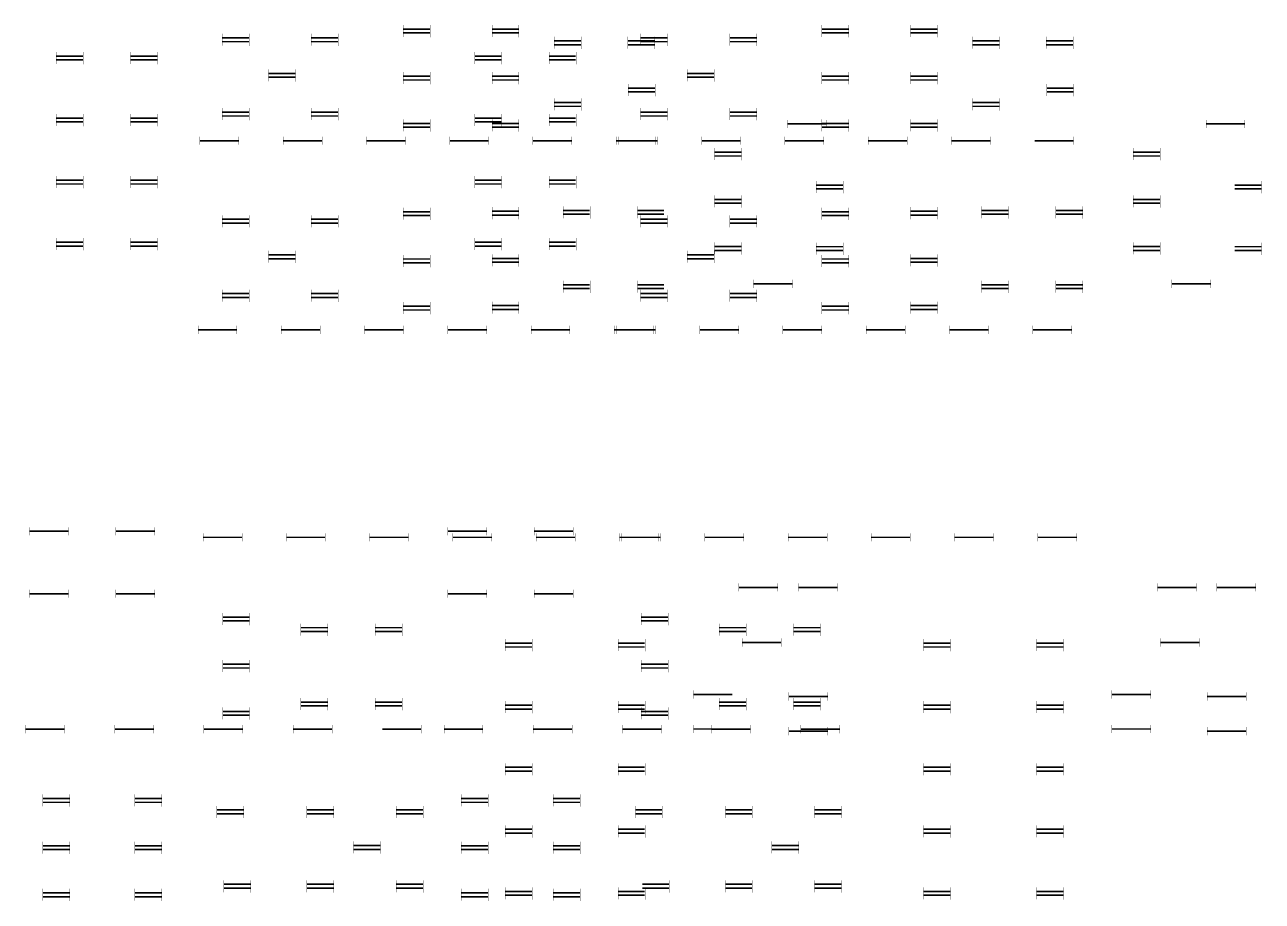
# Model space of a CAD drawing. Header units: inches. Extents: x -106504901 to 86801075, y -86378143 to 86869072.
# Drawn here: x -86443630 to -86402007, y 1425461 to 1454935 of the extents above; entities that cross this region are included whole.
import ezdxf

# ---------------------------------------------------------------- set-up
doc = ezdxf.new("R2010")
doc.units = ezdxf.units.IN
doc.header["$MEASUREMENT"] = 0
for name, color, linetype in [('area', 3, 'Continuous'), ('FITTING', 40, 'Continuous'), ('lamb(new)', 5, 'Continuous')]:
    doc.layers.add(name, color=color, linetype=linetype)

# ---------------------------------------------------------------- blocks, each defined once
blk = doc.blocks.new('YBC 236')
at = {"layer": 'FITTING', "color": 3}
for points, const_width in [([(0, 0), (0, -275)], 10.9), ([(906, 0), (906, -285)], 10.9), ([(0, -138), (900, -138)], 54.6), ([(0, -266), (900, -266)], 54.6), ([(0, -129), (0, -404)], 10.9), ([(906, -139), (906, -414)], 10.9)]:
    blk.add_lwpolyline(points, dxfattribs=dict(at, const_width=const_width))
blk = doc.blocks.new('*U117')
at = {"layer": 'lamb(new)'}
blk.add_blockref('YBC 236', (-86613261, 1194413, -4), dxfattribs=at)
blk = doc.blocks.new('*U118')
at = {"layer": 'lamb(new)', "color": 0, "linetype": 'ByBlock', "lineweight": -2, "transparency": 16777216}
for p in [(0, 0), (2500, 0), (0, -2086), (2500, -2086), (0, -4172), (2500, -4172), (0, -6258), (2500, -6258)]:
    blk.add_blockref('*U117', p, dxfattribs=at)
blk = doc.blocks.new('YBC 136')
at = {"layer": 'FITTING', "color": 3}
for points, const_width in [([(-655, 0), (655, 0)], 54.6), ([(-655, 138), (-655, -138)], 10.9), ([(655, 138), (655, -138)], 10.9)]:
    blk.add_lwpolyline(points, dxfattribs=dict(at, const_width=const_width))
blk = doc.blocks.new('*U121')
at = {"layer": 'lamb(new)'}
blk.add_blockref('YBC 136', (-86613246, 1195205, -4), dxfattribs=at)
blk = doc.blocks.new('*U122')
at = {"layer": 'lamb(new)', "color": 0, "linetype": 'ByBlock', "lineweight": -2, "transparency": 16777216}
for p in [(0, 0), (2800, 0), (5600, 0), (8400, 0), (11200, 0), (14000, 0)]:
    blk.add_blockref('*U121', p, dxfattribs=at)
blk = doc.blocks.new('*U95')
at = {"layer": 'lamb(new)'}
blk.add_blockref('YBC 136', (-86613246, 1195205, -4), dxfattribs=at)
blk = doc.blocks.new('*U96')
at = {"layer": 'lamb(new)', "color": 0, "linetype": 'ByBlock', "lineweight": -2, "transparency": 16777216}
for p in [(0, 0), (2800, 0), (5600, 0), (8400, 0), (11200, 0), (14000, 0)]:
    blk.add_blockref('*U95', p, dxfattribs=at)
blk = doc.blocks.new('*U97')
at = {"layer": 'lamb(new)'}
blk.add_blockref('YBC 236', (-86613261, 1194413, -4), dxfattribs=at)
blk = doc.blocks.new('*U98')
at = {"layer": 'lamb(new)', "color": 0, "linetype": 'ByBlock', "lineweight": -2, "transparency": 16777216}
for p in [(0, 0), (3000, 0), (0, -2500), (3000, -2500)]:
    blk.add_blockref('*U97', p, dxfattribs=at)
blk = doc.blocks.new('*U99')
at = {"layer": 'lamb(new)'}
blk.add_blockref('YBC 236', (-86613261, 1194413, -4), dxfattribs=at)
blk = doc.blocks.new('*U100')
at = {"layer": 'lamb(new)', "color": 0, "linetype": 'ByBlock', "lineweight": -2, "transparency": 16777216}
for p in [(0, 0), (0, -1586), (0, -3173)]:
    blk.add_blockref('*U99', p, dxfattribs=at)
blk = doc.blocks.new('*U101')
at = {"layer": 'lamb(new)'}
blk.add_blockref('YBC 236', (-86613261, 1194413, -4), dxfattribs=at)
blk = doc.blocks.new('*U102')
at = {"layer": 'lamb(new)', "color": 0, "linetype": 'ByBlock', "lineweight": -2, "transparency": 16777216}
for p in [(0, 0), (0, -1586), (0, -3173)]:
    blk.add_blockref('*U101', p, dxfattribs=at)
blk = doc.blocks.new('*U103')
at = {"layer": 'lamb(new)'}
blk.add_blockref('YBC 236', (-86613261, 1194413, -4), dxfattribs=at)
blk = doc.blocks.new('*U104')
at = {"layer": 'lamb(new)', "color": 0, "linetype": 'ByBlock', "lineweight": -2, "transparency": 16777216}
for p in [(0, 0), (3000, 0), (0, -2500), (3000, -2500)]:
    blk.add_blockref('*U103', p, dxfattribs=at)
blk = doc.blocks.new('*U105')
at = {"layer": 'lamb(new)'}
blk.add_blockref('YBC 236', (-86613261, 1194413, -4), dxfattribs=at)
blk = doc.blocks.new('*U106')
at = {"layer": 'lamb(new)', "color": 0, "linetype": 'ByBlock', "lineweight": -2, "transparency": 16777216}
for p in [(0, 0), (0, -1586), (0, -3173)]:
    blk.add_blockref('*U105', p, dxfattribs=at)
blk = doc.blocks.new('*U107')
at = {"layer": 'lamb(new)'}
blk.add_blockref('YBC 236', (-86613261, 1194413, -4), dxfattribs=at)
blk = doc.blocks.new('*U108')
at = {"layer": 'lamb(new)', "color": 0, "linetype": 'ByBlock', "lineweight": -2, "transparency": 16777216}
for p in [(0, 0), (0, -1586), (0, -3173)]:
    blk.add_blockref('*U107', p, dxfattribs=at)
blk = doc.blocks.new('*U109')
at = {"layer": 'lamb(new)'}
blk.add_blockref('YBC 236', (-86613261, 1194413, -4), dxfattribs=at)
blk = doc.blocks.new('*U110')
at = {"layer": 'lamb(new)', "color": 0, "linetype": 'ByBlock', "lineweight": -2, "transparency": 16777216}
for p in [(0, 0), (2500, 0), (0, -2500), (2500, -2500)]:
    blk.add_blockref('*U109', p, dxfattribs=at)
blk = doc.blocks.new('*U111')
at = {"layer": 'lamb(new)'}
blk.add_blockref('YBC 236', (-86613261, 1194413, -4), dxfattribs=at)
blk = doc.blocks.new('*U112')
at = {"layer": 'lamb(new)', "color": 0, "linetype": 'ByBlock', "lineweight": -2, "transparency": 16777216}
for p in [(0, 0), (0, -1586), (0, -3173)]:
    blk.add_blockref('*U111', p, dxfattribs=at)
blk = doc.blocks.new('*U115')
at = {"layer": 'lamb(new)', "rotation": 90}
blk.add_blockref('YBC 136', (-1195205, -86613246, -4), dxfattribs=at)
blk = doc.blocks.new('*U116')
at = {"layer": 'lamb(new)', "color": 0, "linetype": 'ByBlock', "lineweight": -2, "transparency": 16777216}
for p in [(0, 2900), (2100, 2900), (0, 0), (2100, 0)]:
    blk.add_blockref('*U115', p, dxfattribs=at)
blk = doc.blocks.new('*U79')
at = {"layer": 'lamb(new)'}
blk.add_blockref('YBC 136', (-86613246, 1195205, -4), dxfattribs=at)
blk = doc.blocks.new('*U80')
at = {"layer": 'lamb(new)', "color": 0, "linetype": 'ByBlock', "lineweight": -2, "transparency": 16777216}
for p in [(0, 0), (3000, 0), (6000, 0), (9000, 0), (12000, 0)]:
    blk.add_blockref('*U79', p, dxfattribs=at)
blk = doc.blocks.new('*U81')
at = {"layer": 'lamb(new)'}
blk.add_blockref('YBC 136', (-86613246, 1195205, -4), dxfattribs=at)
blk = doc.blocks.new('*U82')
at = {"layer": 'lamb(new)', "color": 0, "linetype": 'ByBlock', "lineweight": -2, "transparency": 16777216}
for p in [(0, 0), (2800, 0), (5600, 0), (8400, 0), (11200, 0), (14000, 0)]:
    blk.add_blockref('*U81', p, dxfattribs=at)
blk = doc.blocks.new('*U83')
at = {"layer": 'lamb(new)'}
blk.add_blockref('YBC 236', (-86613261, 1194413, -4), dxfattribs=at)
blk = doc.blocks.new('*U84')
at = {"layer": 'lamb(new)', "color": 0, "linetype": 'ByBlock', "lineweight": -2, "transparency": 16777216}
for p in [(0, 0), (0, -1586), (0, -3173)]:
    blk.add_blockref('*U83', p, dxfattribs=at)
blk = doc.blocks.new('*U85')
at = {"layer": 'lamb(new)'}
blk.add_blockref('YBC 236', (-86613261, 1194413, -4), dxfattribs=at)
blk = doc.blocks.new('*U86')
at = {"layer": 'lamb(new)', "color": 0, "linetype": 'ByBlock', "lineweight": -2, "transparency": 16777216}
for p in [(0, 0), (0, -1586), (0, -3173)]:
    blk.add_blockref('*U85', p, dxfattribs=at)
blk = doc.blocks.new('*U87')
at = {"layer": 'lamb(new)'}
blk.add_blockref('YBC 236', (-86613261, 1194413, -4), dxfattribs=at)
blk = doc.blocks.new('*U88')
at = {"layer": 'lamb(new)', "color": 0, "linetype": 'ByBlock', "lineweight": -2, "transparency": 16777216}
for p in [(0, 0), (0, -1586), (0, -3173)]:
    blk.add_blockref('*U87', p, dxfattribs=at)
blk = doc.blocks.new('*U89')
at = {"layer": 'lamb(new)'}
blk.add_blockref('YBC 236', (-86613261, 1194413, -4), dxfattribs=at)
blk = doc.blocks.new('*U90')
at = {"layer": 'lamb(new)', "color": 0, "linetype": 'ByBlock', "lineweight": -2, "transparency": 16777216}
for p in [(0, 0), (3000, 0), (0, -2500), (3000, -2500)]:
    blk.add_blockref('*U89', p, dxfattribs=at)
blk = doc.blocks.new('*U91')
at = {"layer": 'lamb(new)'}
blk.add_blockref('YBC 236', (-86613261, 1194413, -4), dxfattribs=at)
blk = doc.blocks.new('*U92')
at = {"layer": 'lamb(new)', "color": 0, "linetype": 'ByBlock', "lineweight": -2, "transparency": 16777216}
for p in [(0, 0), (2500, 0), (0, -2500), (2500, -2500)]:
    blk.add_blockref('*U91', p, dxfattribs=at)
blk = doc.blocks.new('*U93')
at = {"layer": 'lamb(new)'}
blk.add_blockref('YBC 236', (-86613261, 1194413, -4), dxfattribs=at)
blk = doc.blocks.new('*U94')
at = {"layer": 'lamb(new)', "color": 0, "linetype": 'ByBlock', "lineweight": -2, "transparency": 16777216}
for p in [(0, 0), (3800, 0), (0, -2086), (3800, -2086), (0, -4172), (3800, -4172), (0, -6258), (3800, -6258), (0, -8345), (3800, -8345)]:
    blk.add_blockref('*U93', p, dxfattribs=at)
blk = doc.blocks.new('*U75')
at = {"layer": 'lamb(new)'}
blk.add_blockref('YBC 136', (-86613246, 1195205, -5), dxfattribs=at)
blk = doc.blocks.new('*U76')
at = {"layer": 'area', "color": 0, "linetype": 'ByBlock', "lineweight": -2, "transparency": 16777216}
for p in [(0, 0), (2000, 0)]:
    blk.add_blockref('*U75', p, dxfattribs=at)
blk = doc.blocks.new('*U141')
at = {"layer": 'lamb(new)'}
blk.add_blockref('YBC 236', (-86613261, 1194413, -4), dxfattribs=at)
blk = doc.blocks.new('*U142')
at = {"layer": 'lamb(new)', "color": 0, "linetype": 'ByBlock', "lineweight": -2, "transparency": 16777216}
for p in [(0, 0), (2500, 0), (0, -2086), (2500, -2086), (0, -4172), (2500, -4172), (0, -6258), (2500, -6258)]:
    blk.add_blockref('*U141', p, dxfattribs=at)
blk = doc.blocks.new('*U145')
at = {"layer": 'lamb(new)'}
blk.add_blockref('YBC 136', (-86613246, 1195205, -4), dxfattribs=at)
blk = doc.blocks.new('*U146')
at = {"layer": 'lamb(new)', "color": 0, "linetype": 'ByBlock', "lineweight": -2, "transparency": 16777216}
for p in [(0, 0), (2800, 0), (5600, 0), (8400, 0), (11200, 0), (14000, 0)]:
    blk.add_blockref('*U145', p, dxfattribs=at)
blk = doc.blocks.new('*U167')
at = {"layer": 'lamb(new)'}
blk.add_blockref('YBC 136', (-86613246, 1195205, -4), dxfattribs=at)
blk = doc.blocks.new('*U168')
at = {"layer": 'lamb(new)', "color": 0, "linetype": 'ByBlock', "lineweight": -2, "transparency": 16777216}
for p in [(0, 0), (2800, 0), (5600, 0), (8400, 0), (11200, 0), (14000, 0)]:
    blk.add_blockref('*U167', p, dxfattribs=at)
blk = doc.blocks.new('*U169')
at = {"layer": 'lamb(new)'}
blk.add_blockref('YBC 236', (-86613261, 1194413, -4), dxfattribs=at)
blk = doc.blocks.new('*U170')
at = {"layer": 'lamb(new)', "color": 0, "linetype": 'ByBlock', "lineweight": -2, "transparency": 16777216}
for p in [(0, 0), (3000, 0), (0, -2500), (3000, -2500)]:
    blk.add_blockref('*U169', p, dxfattribs=at)
blk = doc.blocks.new('*U123')
at = {"layer": 'lamb(new)'}
blk.add_blockref('YBC 236', (-86613261, 1194413, -4), dxfattribs=at)
blk = doc.blocks.new('*U124')
at = {"layer": 'lamb(new)', "color": 0, "linetype": 'ByBlock', "lineweight": -2, "transparency": 16777216}
for p in [(0, 0), (0, -1586), (0, -3173)]:
    blk.add_blockref('*U123', p, dxfattribs=at)
blk = doc.blocks.new('*U125')
at = {"layer": 'lamb(new)'}
blk.add_blockref('YBC 236', (-86613261, 1194413, -4), dxfattribs=at)
blk = doc.blocks.new('*U126')
at = {"layer": 'lamb(new)', "color": 0, "linetype": 'ByBlock', "lineweight": -2, "transparency": 16777216}
for p in [(0, 0), (0, -1586), (0, -3173)]:
    blk.add_blockref('*U125', p, dxfattribs=at)
blk = doc.blocks.new('*U127')
at = {"layer": 'lamb(new)'}
blk.add_blockref('YBC 236', (-86613261, 1194413, -4), dxfattribs=at)
blk = doc.blocks.new('*U128')
at = {"layer": 'lamb(new)', "color": 0, "linetype": 'ByBlock', "lineweight": -2, "transparency": 16777216}
for p in [(0, 0), (3000, 0), (0, -2500), (3000, -2500)]:
    blk.add_blockref('*U127', p, dxfattribs=at)
blk = doc.blocks.new('*U129')
at = {"layer": 'lamb(new)'}
blk.add_blockref('YBC 236', (-86613261, 1194413, -4), dxfattribs=at)
blk = doc.blocks.new('*U130')
at = {"layer": 'lamb(new)', "color": 0, "linetype": 'ByBlock', "lineweight": -2, "transparency": 16777216}
for p in [(0, 0), (0, -1586), (0, -3173)]:
    blk.add_blockref('*U129', p, dxfattribs=at)
blk = doc.blocks.new('*U131')
at = {"layer": 'lamb(new)'}
blk.add_blockref('YBC 236', (-86613261, 1194413, -4), dxfattribs=at)
blk = doc.blocks.new('*U132')
at = {"layer": 'lamb(new)', "color": 0, "linetype": 'ByBlock', "lineweight": -2, "transparency": 16777216}
for p in [(0, 0), (0, -1586), (0, -3173)]:
    blk.add_blockref('*U131', p, dxfattribs=at)
blk = doc.blocks.new('*U133')
at = {"layer": 'lamb(new)'}
blk.add_blockref('YBC 236', (-86613261, 1194413, -4), dxfattribs=at)
blk = doc.blocks.new('*U134')
at = {"layer": 'lamb(new)', "color": 0, "linetype": 'ByBlock', "lineweight": -2, "transparency": 16777216}
for p in [(0, 0), (2500, 0), (0, -2500), (2500, -2500)]:
    blk.add_blockref('*U133', p, dxfattribs=at)
blk = doc.blocks.new('*U135')
at = {"layer": 'lamb(new)'}
blk.add_blockref('YBC 236', (-86613261, 1194413, -4), dxfattribs=at)
blk = doc.blocks.new('*U136')
at = {"layer": 'lamb(new)', "color": 0, "linetype": 'ByBlock', "lineweight": -2, "transparency": 16777216}
for p in [(0, 0), (0, -1586), (0, -3173)]:
    blk.add_blockref('*U135', p, dxfattribs=at)
blk = doc.blocks.new('*U139')
at = {"layer": 'lamb(new)', "rotation": 90}
blk.add_blockref('YBC 136', (-1195205, -86613246, -4), dxfattribs=at)
blk = doc.blocks.new('*U140')
at = {"layer": 'lamb(new)', "color": 0, "linetype": 'ByBlock', "lineweight": -2, "transparency": 16777216}
for p in [(0, 2900), (2100, 2900), (0, 0), (2100, 0)]:
    blk.add_blockref('*U139', p, dxfattribs=at)
blk = doc.blocks.new('*U151')
at = {"layer": 'lamb(new)'}
blk.add_blockref('YBC 136', (-86613246, 1195205, -4), dxfattribs=at)
blk = doc.blocks.new('*U152')
at = {"layer": 'lamb(new)', "color": 0, "linetype": 'ByBlock', "lineweight": -2, "transparency": 16777216}
for p in [(0, 0), (3000, 0), (6000, 0), (9000, 0), (12000, 0)]:
    blk.add_blockref('*U151', p, dxfattribs=at)
blk = doc.blocks.new('*U153')
at = {"layer": 'lamb(new)'}
blk.add_blockref('YBC 136', (-86613246, 1195205, -4), dxfattribs=at)
blk = doc.blocks.new('*U154')
at = {"layer": 'lamb(new)', "color": 0, "linetype": 'ByBlock', "lineweight": -2, "transparency": 16777216}
for p in [(0, 0), (2800, 0), (5600, 0), (8400, 0), (11200, 0), (14000, 0)]:
    blk.add_blockref('*U153', p, dxfattribs=at)
blk = doc.blocks.new('*U155')
at = {"layer": 'lamb(new)'}
blk.add_blockref('YBC 236', (-86613261, 1194413, -4), dxfattribs=at)
blk = doc.blocks.new('*U156')
at = {"layer": 'lamb(new)', "color": 0, "linetype": 'ByBlock', "lineweight": -2, "transparency": 16777216}
for p in [(0, 0), (0, -1586), (0, -3173)]:
    blk.add_blockref('*U155', p, dxfattribs=at)
blk = doc.blocks.new('*U157')
at = {"layer": 'lamb(new)'}
blk.add_blockref('YBC 236', (-86613261, 1194413, -4), dxfattribs=at)
blk = doc.blocks.new('*U158')
at = {"layer": 'lamb(new)', "color": 0, "linetype": 'ByBlock', "lineweight": -2, "transparency": 16777216}
for p in [(0, 0), (0, -1586), (0, -3173)]:
    blk.add_blockref('*U157', p, dxfattribs=at)
blk = doc.blocks.new('*U159')
at = {"layer": 'lamb(new)'}
blk.add_blockref('YBC 236', (-86613261, 1194413, -4), dxfattribs=at)
blk = doc.blocks.new('*U160')
at = {"layer": 'lamb(new)', "color": 0, "linetype": 'ByBlock', "lineweight": -2, "transparency": 16777216}
for p in [(0, 0), (0, -1586), (0, -3173)]:
    blk.add_blockref('*U159', p, dxfattribs=at)
blk = doc.blocks.new('*U161')
at = {"layer": 'lamb(new)'}
blk.add_blockref('YBC 236', (-86613261, 1194413, -4), dxfattribs=at)
blk = doc.blocks.new('*U162')
at = {"layer": 'lamb(new)', "color": 0, "linetype": 'ByBlock', "lineweight": -2, "transparency": 16777216}
for p in [(0, 0), (3000, 0), (0, -2500), (3000, -2500)]:
    blk.add_blockref('*U161', p, dxfattribs=at)
blk = doc.blocks.new('*U163')
at = {"layer": 'lamb(new)'}
blk.add_blockref('YBC 236', (-86613261, 1194413, -4), dxfattribs=at)
blk = doc.blocks.new('*U164')
at = {"layer": 'lamb(new)', "color": 0, "linetype": 'ByBlock', "lineweight": -2, "transparency": 16777216}
for p in [(0, 0), (2500, 0), (0, -2500), (2500, -2500)]:
    blk.add_blockref('*U163', p, dxfattribs=at)
blk = doc.blocks.new('*U165')
at = {"layer": 'lamb(new)'}
blk.add_blockref('YBC 236', (-86613261, 1194413, -4), dxfattribs=at)
blk = doc.blocks.new('*U166')
at = {"layer": 'lamb(new)', "color": 0, "linetype": 'ByBlock', "lineweight": -2, "transparency": 16777216}
for p in [(0, 0), (3800, 0), (0, -2086), (3800, -2086), (0, -4172), (3800, -4172), (0, -6258), (3800, -6258), (0, -8345), (3800, -8345)]:
    blk.add_blockref('*U165', p, dxfattribs=at)
blk = doc.blocks.new('*U147')
at = {"layer": 'lamb(new)'}
blk.add_blockref('YBC 136', (-86613246, 1195205, -5), dxfattribs=at)
blk = doc.blocks.new('*U148')
at = {"layer": 'area', "color": 0, "linetype": 'ByBlock', "lineweight": -2, "transparency": 16777216}
for p in [(0, 0), (2000, 0)]:
    blk.add_blockref('*U147', p, dxfattribs=at)

msp = doc.modelspace()

# ---------------------------------------------------------------- block references
at = {"layer": 'area'}
for name, p in [('*U76', (194293, 240811)), ('*U148', (208368, 240811))]:
    msp.add_blockref(name, p, dxfattribs=at)
at = {"layer": 'lamb(new)'}
for name, p in [('*U100', (182364, 260516, 4)), ('*U102', (185348, 260516, 4)), ('*U124', (196440, 260516, 4)), ('*U126', (199423, 260516, 4)), ('*U98', (176269, 260219, 4)), ('YBC 236', (-86425826, 1454530)), ('YBC 236', (-86423348, 1454530)), ('*U170', (190345, 260219, 4)), ('YBC 236', (-86411751, 1454530)), ('YBC 236', (-86409273, 1454530)), ('*U118', (170691, 259605, 4)), ('*U142', (184766, 259605, 4)), ('YBC 236', (-86435428, 1453435)), ('YBC 236', (-86421352, 1453435)), ('YBC 236', (-86423333, 1452944)), ('YBC 236', (-86409258, 1452944)), ('YBC 236', (-86425826, 1452458)), ('YBC 236', (-86411751, 1452458)), ('YBC 136', (-86417319, 1451598)), ('YBC 136', (-86403244, 1451598)), ('*U96', (176163, 255831, 4)), ('*U168', (190239, 255831, 4)), ('*U112', (192833, 256374, 4)), ('*U136', (206909, 256374, 4)), ('YBC 236', (-86417010, 1449683)), ('YBC 236', (-86402935, 1449683)), ('*U104', (176269, 254118, 4)), ('*U106', (182364, 254369, 4)), ('*U108', (185348, 254388, 4)), ('*U110', (187737, 254415)), ('*U128', (190345, 254118, 4)), ('*U130', (196440, 254369, 4)), ('*U132', (199423, 254388, 4)), ('*U134', (201813, 254415)), ('YBC 236', (-86435428, 1447333)), ('YBC 236', (-86421352, 1447333)), ('YBC 236', (-86417010, 1447611)), ('YBC 236', (-86402935, 1447611)), ('YBC 136', (-86418467, 1446223)), ('YBC 136', (-86404391, 1446223)), ('*U122', (176099, 249472, 4)), ('*U146', (190174, 249472, 4)), ('*U82', (176270, 242493, 4)), ('*U154', (190345, 242493, 4)), ('*U88', (176290, 240743, 4)), ('*U92', (178916, 240385, 4)), ('*U160', (190365, 240743, 4)), ('*U164', (192991, 240385, 4)), ('*U94', (185787, 239863)), ('YBC 136', (-86418846, 1434163)), ('*U166', (199862, 239863)), ('YBC 136', (-86404771, 1434163)), ('YBC 136', (-86420486, 1432416)), ('YBC 136', (-86417276, 1432345)), ('YBC 136', (-86406410, 1432416)), ('YBC 136', (-86403200, 1432345)), ('*U80', (170298, 236040, -4)), ('*U152', (184373, 236040, -4)), ('YBC 136', (-86420486, 1431253)), ('YBC 136', (-86417276, 1431183)), ('YBC 136', (-86406410, 1431253)), ('YBC 136', (-86403200, 1431183)), ('*U84', (170237, 234640, 4)), ('*U86', (173332, 234640, 4)), ('*U156', (184313, 234640, 4)), ('*U158', (187407, 234640, 4)), ('YBC 236', (-86437166, 1428669)), ('*U90', (179121, 234256, 4)), ('YBC 236', (-86423091, 1428669)), ('*U162', (193196, 234256, 4)), ('YBC 236', (-86432576, 1427471)), ('YBC 236', (-86418501, 1427471)), ('YBC 236', (-86436933, 1426169)), ('YBC 236', (-86422858, 1426169))]:
    msp.add_blockref(name, p, dxfattribs=at)
at = {"layer": 'lamb(new)', "rotation": 270}
for name, p in [('*U116', (170431, 242697, 4)), ('*U140', (184506, 242697, 4))]:
    msp.add_blockref(name, p, dxfattribs=at)

doc.saveas('drawing.dxf')
